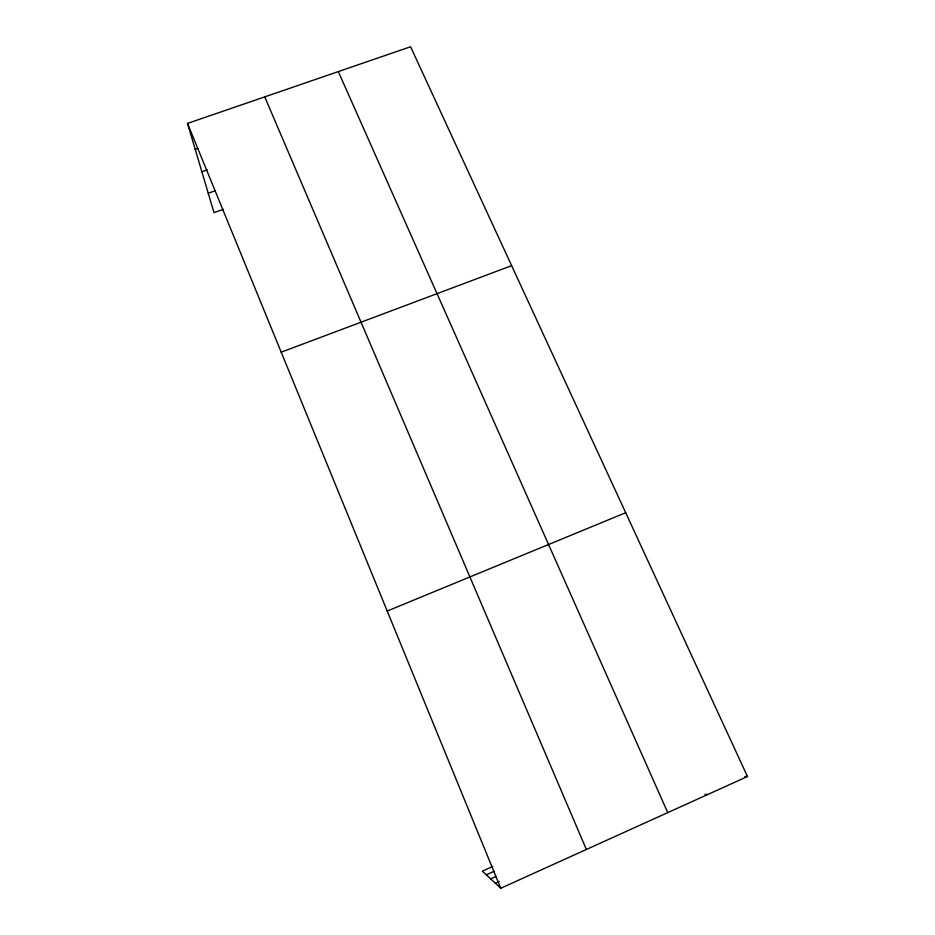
<?xml version="1.0" encoding="UTF-8"?>
<svg xmlns="http://www.w3.org/2000/svg" width="935" height="935" viewBox="0 0 935 935"><rect width="100%" height="100%" fill="white"/><g stroke="black" fill="none" stroke-linecap="round" stroke-linejoin="round"><path stroke-width="1.4" d="M495.305 883.201L499.29 881.401M492.78 866.464L482.343 871.151L500.739 888.25L747.474 776.517L410.582 46.75L187.526 123.42L213.986 212.642L223.336 209.323M486.282 874.821L494.136 871.28M490.676 878.9L495.947 876.527M387.219 611.046L625.69 512.719M281.201 352.179L511.644 265.657M208.224 193.229L214.875 190.88M201.867 171.771L207.173 169.901M195.216 149.378L197.975 148.42M744.786 776.529L747.474 776.517M704.92 794.329L707.818 794.481M338.306 71.586L667.754 812.62M264.734 96.878L586.374 849.471M187.526 123.42L500.739 888.25"/></g></svg>
